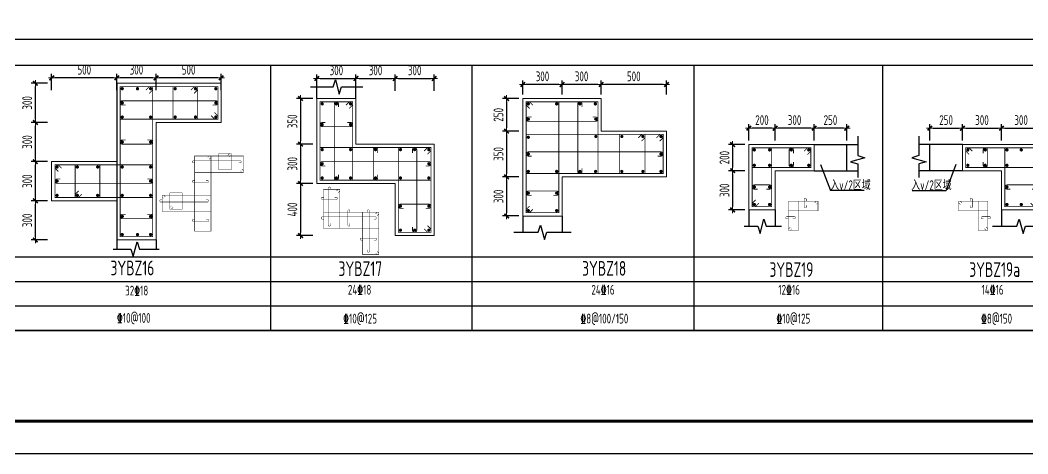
# Model space of a CAD drawing. Extents: x 292423 to 376523, y 106557 to 361882.
# Drawn here: x 329941 to 360844, y 237174 to 250461 of the extents above; entities that cross this region are included whole.
import ezdxf
from ezdxf.enums import TextEntityAlignment as Align

# ---------------------------------------------------------------- set-up
doc = ezdxf.new("R2010")
doc.units = 0
doc.header["$LTSCALE"] = 1000
doc.linetypes.add('3', pattern=[5, 3, -2])
doc.layers.get('0').update_dxf_attribs({"linetype": 'CONTINUOUS'})
doc.layers.get('Defpoints').update_dxf_attribs({"linetype": 'CONTINUOUS'})
for name, color, linetype in [('1508', 2, 'CONTINUOUS'), ('TEXT', 7, 'CONTINUOUS'), ('THIN', 7, 'CONTINUOUS'), ('tk', 7, 'CONTINUOUS')]:
    doc.layers.add(name, color=color, linetype=linetype)
for name, color, linetype, lineweight in [('REIN', 6, 'CONTINUOUS', 18), ('Z-柱大样外框', 7, 'ByLayer', 18), ('Z-详图标注', 3, 'CONTINUOUS', 18)]:
    doc.layers.add(name, color=color, linetype=linetype, lineweight=lineweight)
doc.styles.get("Standard").update_dxf_attribs({"font": 'tssdeng.shx', "width": 0.7, "bigfont": 'tssdchn.shx'})
doc.styles.add('TCCAD_Dimension', font='Tssdeng.shx', dxfattribs={"width": 0.7, "bigfont": 'tssdchn.shx'})
doc.dimstyles.new('TCCAD_25_100', dxfattribs={"dimtxt": 300, "dimasz": 100, "dimexe": 125, "dimexo": 125, "dimgap": 100, "dimtad": 1, "dimdec": 0, "dimlfac": 0.25, "dimzin": 0, "dimdsep": 46, "dimtxsty": 'TCCAD_Dimension', "dimblk": '_TCDBK25_100', "dimcen": 0, "dimclrt": 7, "dimadec": 0, "dimazin": 0, "dimtfac": 1, "dimtdec": 0, "dimtix": 1, "dimtmove": 2, "dimatfit": 3, "dimfxl": 1, "dimtolj": 1, "dimtzin": 0, "dimarcsym": 0})

# ---------------------------------------------------------------- blocks, each defined once
blk = doc.blocks.new('_TCDBK25_100')
blk.add_line((-1, 0), (1, 0))
at = {"const_width": 0.5}
blk.add_lwpolyline([(-0.7, -0.7), (0.7, 0.7)], dxfattribs=at)
blk = doc.blocks.new('*D541')
at = {"layer": 'Defpoints', "color": 0}
for p in [(334107, 248693), (334107, 248193), (336107, 248193)]:
    blk.add_point(p, dxfattribs=at)
at = {"layer": 'Z-详图标注', "color": 0, "lineweight": -2}
for p, q in [((334107, 248318), (334107, 248818)), ((336107, 248318), (336107, 248818)), ((336007, 248693), (334207, 248693))]:
    blk.add_line(p, q, dxfattribs=at)
at = {"layer": 'Z-详图标注', "color": 0, "lineweight": -2, "xscale": 99.99999999999999, "yscale": 100, "zscale": 100}
for p, rotation in [((334107, 248693), 180.0003141836993), ((336107, 248693), 0.0003141836992170965)]:
    blk.add_blockref('_TCDBK25_100', p, dxfattribs=dict(at, rotation=rotation))
at = {"layer": 'Z-详图标注', "color": 7, "insert": (335107, 248943), "char_height": 300, "attachment_point": 5, "rotation": 0.0003, "style": 'TCCAD_Dimension'}
blk.add_mtext('\\A1;500', dxfattribs=at)
blk = doc.blocks.new('*D542')
at = {"layer": 'Defpoints', "color": 0}
for p in [(332907, 248693), (332907, 248193), (334107, 248193)]:
    blk.add_point(p, dxfattribs=at)
at = {"layer": 'Z-详图标注', "color": 0, "lineweight": -2}
for p, q in [((332907, 248318), (332907, 248818)), ((334107, 248318), (334107, 248818)), ((334007, 248693), (333007, 248693))]:
    blk.add_line(p, q, dxfattribs=at)
at = {"layer": 'Z-详图标注', "color": 0, "lineweight": -2, "xscale": 99.99999999999999, "yscale": 100, "zscale": 100}
for p, rotation in [((332907, 248693), 180.0003141836993), ((334107, 248693), 0.0003141836992170965)]:
    blk.add_blockref('_TCDBK25_100', p, dxfattribs=dict(at, rotation=rotation))
at = {"layer": 'Z-详图标注', "color": 7, "insert": (333507, 248943), "char_height": 300, "attachment_point": 5, "rotation": 0.0003, "style": 'TCCAD_Dimension'}
blk.add_mtext('\\A1;300', dxfattribs=at)
blk = doc.blocks.new('*D543')
at = {"layer": 'Defpoints', "color": 0}
for p in [(330907, 248693), (330907, 248193), (332907, 248193)]:
    blk.add_point(p, dxfattribs=at)
at = {"layer": 'Z-详图标注', "color": 0, "lineweight": -2}
for p, q in [((330907, 248318), (330907, 248818)), ((332907, 248318), (332907, 248818)), ((332807, 248693), (331007, 248693))]:
    blk.add_line(p, q, dxfattribs=at)
at = {"layer": 'Z-详图标注', "color": 0, "lineweight": -2, "xscale": 99.99999999999999, "yscale": 100, "zscale": 100}
for p, rotation in [((330907, 248693), 180.0003141836993), ((332907, 248693), 0.0003141836992170965)]:
    blk.add_blockref('_TCDBK25_100', p, dxfattribs=dict(at, rotation=rotation))
at = {"layer": 'Z-详图标注', "color": 7, "insert": (331907, 248943), "char_height": 300, "attachment_point": 5, "rotation": 0.0003, "style": 'TCCAD_Dimension'}
blk.add_mtext('\\A1;500', dxfattribs=at)
blk = doc.blocks.new('*D544')
at = {"layer": 'Defpoints', "color": 0}
for p in [(330407, 244927), (330907, 244927), (330907, 243727)]:
    blk.add_point(p, dxfattribs=at)
at = {"layer": 'Z-详图标注', "color": 0, "lineweight": -2}
for p, q in [((330782, 244927), (330282, 244927)), ((330407, 243827), (330407, 244827)), ((330782, 243727), (330282, 243727))]:
    blk.add_line(p, q, dxfattribs=at)
at = {"layer": 'Z-详图标注', "color": 0, "lineweight": -2, "xscale": 100, "yscale": 100, "zscale": 100}
for p, rotation in [((330407, 244927), 90), ((330407, 243727), 270)]:
    blk.add_blockref('_TCDBK25_100', p, dxfattribs=dict(at, rotation=rotation))
at = {"layer": 'Z-详图标注', "color": 7, "insert": (330157, 244327), "char_height": 300, "attachment_point": 5, "rotation": 90, "style": 'TCCAD_Dimension'}
blk.add_mtext('\\A1;300', dxfattribs=at)
blk = doc.blocks.new('*D545')
at = {"layer": 'Defpoints', "color": 0}
for p in [(330407, 246127), (330907, 246127), (330907, 244927)]:
    blk.add_point(p, dxfattribs=at)
at = {"layer": 'Z-详图标注', "color": 0, "lineweight": -2}
for p, q in [((330782, 246127), (330282, 246127)), ((330407, 245027), (330407, 246027)), ((330782, 244927), (330282, 244927))]:
    blk.add_line(p, q, dxfattribs=at)
at = {"layer": 'Z-详图标注', "color": 0, "lineweight": -2, "xscale": 100, "yscale": 100, "zscale": 100}
for p, rotation in [((330407, 246127), 90), ((330407, 244927), 270)]:
    blk.add_blockref('_TCDBK25_100', p, dxfattribs=dict(at, rotation=rotation))
at = {"layer": 'Z-详图标注', "color": 7, "insert": (330157, 245527), "char_height": 300, "attachment_point": 5, "rotation": 90, "style": 'TCCAD_Dimension'}
blk.add_mtext('\\A1;300', dxfattribs=at)
blk = doc.blocks.new('*D546')
at = {"layer": 'Defpoints', "color": 0}
for p in [(330407, 247326), (330907, 247326), (330907, 246127)]:
    blk.add_point(p, dxfattribs=at)
at = {"layer": 'Z-详图标注', "color": 0, "lineweight": -2}
for p, q in [((330782, 247326), (330282, 247326)), ((330407, 246227), (330407, 247226)), ((330782, 246127), (330282, 246127))]:
    blk.add_line(p, q, dxfattribs=at)
at = {"layer": 'Z-详图标注', "color": 0, "lineweight": -2, "xscale": 100, "yscale": 100, "zscale": 100}
for p, rotation in [((330407, 247326), 90), ((330407, 246127), 270)]:
    blk.add_blockref('_TCDBK25_100', p, dxfattribs=dict(at, rotation=rotation))
at = {"layer": 'Z-详图标注', "color": 7, "insert": (330157, 246727), "char_height": 300, "attachment_point": 5, "rotation": 90, "style": 'TCCAD_Dimension'}
blk.add_mtext('\\A1;300', dxfattribs=at)
blk = doc.blocks.new('*D547')
at = {"layer": 'Defpoints', "color": 0}
for p in [(330407, 248526), (330907, 248526), (330907, 247326)]:
    blk.add_point(p, dxfattribs=at)
at = {"layer": 'Z-详图标注', "color": 0, "lineweight": -2}
for p, q in [((330782, 248526), (330282, 248526)), ((330407, 247426), (330407, 248426)), ((330782, 247326), (330282, 247326))]:
    blk.add_line(p, q, dxfattribs=at)
at = {"layer": 'Z-详图标注', "color": 0, "lineweight": -2, "xscale": 100, "yscale": 100, "zscale": 100}
for p, rotation in [((330407, 248526), 90), ((330407, 247326), 270)]:
    blk.add_blockref('_TCDBK25_100', p, dxfattribs=dict(at, rotation=rotation))
at = {"layer": 'Z-详图标注', "color": 7, "insert": (330157, 247926), "char_height": 300, "attachment_point": 5, "rotation": 90, "style": 'TCCAD_Dimension'}
blk.add_mtext('\\A1;300', dxfattribs=at)
blk = doc.blocks.new('*D548')
at = {"layer": 'Defpoints', "color": 0}
for p in [(340239, 248673), (339039, 248173), (340239, 248173)]:
    blk.add_point(p, dxfattribs=at)
at = {"layer": 'Z-详图标注', "color": 0, "lineweight": -2}
for p, q in [((339039, 248298), (339039, 248798)), ((340239, 248298), (340239, 248798)), ((339139, 248673), (340139, 248673))]:
    blk.add_line(p, q, dxfattribs=at)
at = {"layer": 'Z-详图标注', "color": 0, "lineweight": -2, "xscale": 100, "yscale": 100, "zscale": 100, "rotation": 180}
blk.add_blockref('_TCDBK25_100', (339039, 248673), dxfattribs=at)
at = {"layer": 'Z-详图标注', "color": 0, "lineweight": -2, "xscale": 100, "yscale": 100, "zscale": 100}
blk.add_blockref('_TCDBK25_100', (340239, 248673), dxfattribs=at)
at = {"layer": 'Z-详图标注', "color": 7, "insert": (339639, 248923), "char_height": 300, "attachment_point": 5, "style": 'TCCAD_Dimension'}
blk.add_mtext('\\A1;300', dxfattribs=at)
blk = doc.blocks.new('*D549')
at = {"layer": 'Defpoints', "color": 0}
for p in [(341439, 248673), (340239, 248173), (341439, 248173)]:
    blk.add_point(p, dxfattribs=at)
at = {"layer": 'Z-详图标注', "color": 0, "lineweight": -2}
for p, q in [((340239, 248298), (340239, 248798)), ((341439, 248298), (341439, 248798)), ((340339, 248673), (341339, 248673))]:
    blk.add_line(p, q, dxfattribs=at)
at = {"layer": 'Z-详图标注', "color": 0, "lineweight": -2, "xscale": 100, "yscale": 100, "zscale": 100, "rotation": 180}
blk.add_blockref('_TCDBK25_100', (340239, 248673), dxfattribs=at)
at = {"layer": 'Z-详图标注', "color": 0, "lineweight": -2, "xscale": 100, "yscale": 100, "zscale": 100}
blk.add_blockref('_TCDBK25_100', (341439, 248673), dxfattribs=at)
at = {"layer": 'Z-详图标注', "color": 7, "insert": (340839, 248923), "char_height": 300, "attachment_point": 5, "style": 'TCCAD_Dimension'}
blk.add_mtext('\\A1;300', dxfattribs=at)
blk = doc.blocks.new('*D550')
at = {"layer": 'Defpoints', "color": 0}
for p in [(342639, 248673), (341439, 248173), (342639, 248173)]:
    blk.add_point(p, dxfattribs=at)
at = {"layer": 'Z-详图标注', "color": 0, "lineweight": -2}
for p, q in [((341439, 248298), (341439, 248798)), ((342639, 248298), (342639, 248798)), ((341539, 248673), (342539, 248673))]:
    blk.add_line(p, q, dxfattribs=at)
at = {"layer": 'Z-详图标注', "color": 0, "lineweight": -2, "xscale": 100, "yscale": 100, "zscale": 100, "rotation": 180}
blk.add_blockref('_TCDBK25_100', (341439, 248673), dxfattribs=at)
at = {"layer": 'Z-详图标注', "color": 0, "lineweight": -2, "xscale": 100, "yscale": 100, "zscale": 100}
blk.add_blockref('_TCDBK25_100', (342639, 248673), dxfattribs=at)
at = {"layer": 'Z-详图标注', "color": 7, "insert": (342039, 248923), "char_height": 300, "attachment_point": 5, "style": 'TCCAD_Dimension'}
blk.add_mtext('\\A1;300', dxfattribs=at)
blk = doc.blocks.new('*D551')
at = {"layer": 'Defpoints', "color": 0}
for p in [(339039, 248060), (338539, 246660), (339039, 246660)]:
    blk.add_point(p, dxfattribs=at)
at = {"layer": 'Z-详图标注', "color": 0, "lineweight": -2}
for p, q in [((338914, 248060), (338414, 248060)), ((338539, 247960), (338539, 246760)), ((338914, 246660), (338414, 246660))]:
    blk.add_line(p, q, dxfattribs=at)
at = {"layer": 'Z-详图标注', "color": 0, "lineweight": -2, "xscale": 100, "yscale": 100, "zscale": 100}
for p, rotation in [((338539, 248060), 90), ((338539, 246660), 270)]:
    blk.add_blockref('_TCDBK25_100', p, dxfattribs=dict(at, rotation=rotation))
at = {"layer": 'Z-详图标注', "color": 7, "insert": (338289, 247360), "char_height": 300, "attachment_point": 5, "rotation": 90, "style": 'TCCAD_Dimension'}
blk.add_mtext('\\A1;350', dxfattribs=at)
blk = doc.blocks.new('*D552')
at = {"layer": 'Defpoints', "color": 0}
for p in [(339039, 246660), (338539, 245460), (339039, 245460)]:
    blk.add_point(p, dxfattribs=at)
at = {"layer": 'Z-详图标注', "color": 0, "lineweight": -2}
for p, q in [((338914, 246660), (338414, 246660)), ((338539, 246560), (338539, 245560)), ((338914, 245460), (338414, 245460))]:
    blk.add_line(p, q, dxfattribs=at)
at = {"layer": 'Z-详图标注', "color": 0, "lineweight": -2, "xscale": 100, "yscale": 100, "zscale": 100}
for p, rotation in [((338539, 246660), 90), ((338539, 245460), 270)]:
    blk.add_blockref('_TCDBK25_100', p, dxfattribs=dict(at, rotation=rotation))
at = {"layer": 'Z-详图标注', "color": 7, "insert": (338289, 246060), "char_height": 300, "attachment_point": 5, "rotation": 90, "style": 'TCCAD_Dimension'}
blk.add_mtext('\\A1;300', dxfattribs=at)
blk = doc.blocks.new('*D553')
at = {"layer": 'Defpoints', "color": 0}
for p in [(339039, 245460), (338539, 243860), (339039, 243860)]:
    blk.add_point(p, dxfattribs=at)
at = {"layer": 'Z-详图标注', "color": 0, "lineweight": -2}
for p, q in [((338914, 245460), (338414, 245460)), ((338539, 245360), (338539, 243960)), ((338914, 243860), (338414, 243860))]:
    blk.add_line(p, q, dxfattribs=at)
at = {"layer": 'Z-详图标注', "color": 0, "lineweight": -2, "xscale": 100, "yscale": 100, "zscale": 100}
for p, rotation in [((338539, 245460), 90), ((338539, 243860), 270)]:
    blk.add_blockref('_TCDBK25_100', p, dxfattribs=dict(at, rotation=rotation))
at = {"layer": 'Z-详图标注', "color": 7, "insert": (338289, 244660), "char_height": 300, "attachment_point": 5, "rotation": 90, "style": 'TCCAD_Dimension'}
blk.add_mtext('\\A1;400', dxfattribs=at)
blk = doc.blocks.new('*D554')
at = {"layer": 'Defpoints', "color": 0}
for p in [(347759, 248490), (347759, 248061, 0), (349759, 248061, 0)]:
    blk.add_point(p, dxfattribs=at)
at = {"layer": 'Z-详图标注', "color": 0, "lineweight": -2}
for p, q in [((347759, 248186), (347759, 248615)), ((349659, 248490), (347859, 248490)), ((349759, 248186), (349759, 248615))]:
    blk.add_line(p, q, dxfattribs=at)
at = {"layer": 'Z-详图标注', "color": 0, "lineweight": -2, "xscale": 100, "yscale": 100, "zscale": 100}
for p, rotation in [((347759, 248490), 180.0004098113502), ((349759, 248490), 0.0004098113502148948)]:
    blk.add_blockref('_TCDBK25_100', p, dxfattribs=dict(at, rotation=rotation))
at = {"layer": 'Z-详图标注', "color": 7, "insert": (348759, 248740), "char_height": 300, "attachment_point": 5, "rotation": 0.0004, "style": 'TCCAD_Dimension'}
blk.add_mtext('\\A1;500', dxfattribs=at)
blk = doc.blocks.new('*D555')
at = {"layer": 'Defpoints', "color": 0}
for p in [(345359, 248490), (345359, 248061, 0), (346559, 248061, 0)]:
    blk.add_point(p, dxfattribs=at)
at = {"layer": 'Z-详图标注', "color": 0, "lineweight": -2}
for p, q in [((345359, 248186), (345359, 248615)), ((346459, 248490), (345459, 248490)), ((346559, 248186), (346559, 248615))]:
    blk.add_line(p, q, dxfattribs=at)
at = {"layer": 'Z-详图标注', "color": 0, "lineweight": -2, "xscale": 100, "yscale": 100, "zscale": 100}
for p, rotation in [((345359, 248490), 180.0004098113502), ((346559, 248490), 0.0004098113502148948)]:
    blk.add_blockref('_TCDBK25_100', p, dxfattribs=dict(at, rotation=rotation))
at = {"layer": 'Z-详图标注', "color": 7, "insert": (345959, 248740), "char_height": 300, "attachment_point": 5, "rotation": 0.0004, "style": 'TCCAD_Dimension'}
blk.add_mtext('\\A1;300', dxfattribs=at)
blk = doc.blocks.new('*D556')
at = {"layer": 'Defpoints', "color": 0}
for p in [(345359, 248061, 0), (344859, 247061), (345359, 247061, 0)]:
    blk.add_point(p, dxfattribs=at)
at = {"layer": 'Z-详图标注', "color": 0, "lineweight": -2}
for p, q in [((345234, 248061), (344734, 248061)), ((344859, 247961), (344859, 247161)), ((345234, 247061), (344734, 247061))]:
    blk.add_line(p, q, dxfattribs=at)
at = {"layer": 'Z-详图标注', "color": 0, "lineweight": -2, "xscale": 100, "yscale": 100, "zscale": 100}
for p, rotation in [((344859, 248061), 90), ((344859, 247061), 270)]:
    blk.add_blockref('_TCDBK25_100', p, dxfattribs=dict(at, rotation=rotation))
at = {"layer": 'Z-详图标注', "color": 7, "insert": (344609, 247561), "char_height": 300, "attachment_point": 5, "rotation": 90, "style": 'TCCAD_Dimension'}
blk.add_mtext('\\A1;250', dxfattribs=at)
blk = doc.blocks.new('*D557')
at = {"layer": 'Defpoints', "color": 0}
for p in [(345359, 245661), (344859, 244461), (345359, 244461)]:
    blk.add_point(p, dxfattribs=at)
at = {"layer": 'Z-详图标注', "color": 0, "lineweight": -2}
for p, q in [((345234, 245661), (344734, 245661)), ((344859, 245561), (344859, 244561)), ((345234, 244461), (344734, 244461))]:
    blk.add_line(p, q, dxfattribs=at)
at = {"layer": 'Z-详图标注', "color": 0, "lineweight": -2, "xscale": 100, "yscale": 100, "zscale": 100}
for p, rotation in [((344859, 245661), 90), ((344859, 244461), 270)]:
    blk.add_blockref('_TCDBK25_100', p, dxfattribs=dict(at, rotation=rotation))
at = {"layer": 'Z-详图标注', "color": 7, "insert": (344609, 245061), "char_height": 300, "attachment_point": 5, "rotation": 90, "style": 'TCCAD_Dimension'}
blk.add_mtext('\\A1;300', dxfattribs=at)
blk = doc.blocks.new('*D558')
at = {"layer": 'Defpoints', "color": 0}
for p in [(353090, 247150), (353090, 246650), (354290, 246650)]:
    blk.add_point(p, dxfattribs=at)
at = {"layer": 'Z-详图标注', "color": 0, "lineweight": -2}
for p, q in [((353090, 246775), (353090, 247275)), ((354290, 246775), (354290, 247275)), ((354190, 247150), (353190, 247150))]:
    blk.add_line(p, q, dxfattribs=at)
at = {"layer": 'Z-详图标注', "color": 0, "lineweight": -2, "xscale": 100, "yscale": 100, "zscale": 100}
for p, rotation in [((353090, 247150), 180.0012589392673), ((354290, 247150), 0.001258939267314574)]:
    blk.add_blockref('_TCDBK25_100', p, dxfattribs=dict(at, rotation=rotation))
at = {"layer": 'Z-详图标注', "color": 7, "insert": (353690, 247400), "char_height": 300, "attachment_point": 5, "rotation": 0.0013, "style": 'TCCAD_Dimension'}
blk.add_mtext('\\A1;300', dxfattribs=at)
blk = doc.blocks.new('*D559')
at = {"layer": 'Defpoints', "color": 0}
for p in [(352290, 247150), (352290, 246650), (353090, 246650)]:
    blk.add_point(p, dxfattribs=at)
at = {"layer": 'Z-详图标注', "color": 0, "lineweight": -2}
for p, q in [((352290, 246775), (352290, 247275)), ((353090, 246775), (353090, 247275)), ((352990, 247150), (352390, 247150))]:
    blk.add_line(p, q, dxfattribs=at)
at = {"layer": 'Z-详图标注', "color": 0, "lineweight": -2, "xscale": 100, "yscale": 100, "zscale": 100}
for p, rotation in [((352290, 247150), 180.0012589392673), ((353090, 247150), 0.001258939267314574)]:
    blk.add_blockref('_TCDBK25_100', p, dxfattribs=dict(at, rotation=rotation))
at = {"layer": 'Z-详图标注', "color": 7, "insert": (352690, 247400), "char_height": 300, "attachment_point": 5, "rotation": 0.0013, "style": 'TCCAD_Dimension'}
blk.add_mtext('\\A1;200', dxfattribs=at)
blk = doc.blocks.new('*D560')
at = {"layer": 'Defpoints', "color": 0}
for p in [(352290, 246650), (351790, 245848), (352290, 245848)]:
    blk.add_point(p, dxfattribs=at)
at = {"layer": 'Z-详图标注', "color": 0, "lineweight": -2}
for p, q in [((352165, 246650), (351665, 246650)), ((351790, 246550), (351790, 245948)), ((352165, 245848), (351665, 245848))]:
    blk.add_line(p, q, dxfattribs=at)
at = {"layer": 'Z-详图标注', "color": 0, "lineweight": -2, "xscale": 100, "yscale": 100, "zscale": 100}
for p, rotation in [((351790, 246650), 90), ((351790, 245848), 270)]:
    blk.add_blockref('_TCDBK25_100', p, dxfattribs=dict(at, rotation=rotation))
at = {"layer": 'Z-详图标注', "color": 7, "insert": (351540, 246249), "char_height": 300, "attachment_point": 5, "rotation": 90, "style": 'TCCAD_Dimension'}
blk.add_mtext('\\A1;200', dxfattribs=at)
blk = doc.blocks.new('*D561')
at = {"layer": 'Defpoints', "color": 0}
for p in [(352290, 245848), (351790, 244648), (352290, 244648)]:
    blk.add_point(p, dxfattribs=at)
at = {"layer": 'Z-详图标注', "color": 0, "lineweight": -2}
for p, q in [((352165, 245848), (351665, 245848)), ((351790, 245748), (351790, 244748)), ((352165, 244648), (351665, 244648))]:
    blk.add_line(p, q, dxfattribs=at)
at = {"layer": 'Z-详图标注', "color": 0, "lineweight": -2, "xscale": 100, "yscale": 100, "zscale": 100}
for p, rotation in [((351790, 245848), 90), ((351790, 244648), 270)]:
    blk.add_blockref('_TCDBK25_100', p, dxfattribs=dict(at, rotation=rotation))
at = {"layer": 'Z-详图标注', "color": 7, "insert": (351540, 245248), "char_height": 300, "attachment_point": 5, "rotation": 90, "style": 'TCCAD_Dimension'}
blk.add_mtext('\\A1;300', dxfattribs=at)
blk = doc.blocks.new('*D562')
at = {"layer": 'Defpoints', "color": 0}
for p in [(354290, 247150), (354290, 246650), (355290, 246650)]:
    blk.add_point(p, dxfattribs=at)
at = {"layer": 'Z-详图标注', "color": 0, "lineweight": -2}
for p, q in [((354290, 246775), (354290, 247275)), ((355290, 246775), (355290, 247275)), ((355190, 247150), (354390, 247150))]:
    blk.add_line(p, q, dxfattribs=at)
at = {"layer": 'Z-详图标注', "color": 0, "lineweight": -2, "xscale": 100, "yscale": 100, "zscale": 100}
for p, rotation in [((354290, 247150), 180.0012589392673), ((355290, 247150), 0.001258939267314574)]:
    blk.add_blockref('_TCDBK25_100', p, dxfattribs=dict(at, rotation=rotation))
at = {"layer": 'Z-详图标注', "color": 7, "insert": (354790, 247400), "char_height": 300, "attachment_point": 5, "rotation": 0.0013, "style": 'TCCAD_Dimension'}
blk.add_mtext('\\A1;250', dxfattribs=at)
blk = doc.blocks.new('*D572')
at = {"layer": 'Defpoints', "color": 0}
for p in [(346559, 248490), (346559, 248061, 0), (347759, 248061, 0)]:
    blk.add_point(p, dxfattribs=at)
at = {"layer": 'Z-详图标注', "color": 0, "lineweight": -2}
for p, q in [((346559, 248186), (346559, 248615)), ((347659, 248490), (346659, 248490)), ((347759, 248186), (347759, 248615))]:
    blk.add_line(p, q, dxfattribs=at)
at = {"layer": 'Z-详图标注', "color": 0, "lineweight": -2, "xscale": 100, "yscale": 100, "zscale": 100}
for p, rotation in [((346559, 248490), 180.0004098113502), ((347759, 248490), 0.0004098113502148948)]:
    blk.add_blockref('_TCDBK25_100', p, dxfattribs=dict(at, rotation=rotation))
at = {"layer": 'Z-详图标注', "color": 7, "insert": (347159, 248740), "char_height": 300, "attachment_point": 5, "rotation": 0.0004, "style": 'TCCAD_Dimension'}
blk.add_mtext('\\A1;300', dxfattribs=at)
blk = doc.blocks.new('*D573')
at = {"layer": 'Defpoints', "color": 0}
for p in [(345359, 247061, 0), (344859, 245661), (345359, 245661, 0)]:
    blk.add_point(p, dxfattribs=at)
at = {"layer": 'Z-详图标注', "color": 0, "lineweight": -2}
for p, q in [((345234, 247061), (344734, 247061)), ((344859, 246961), (344859, 245761)), ((345234, 245661), (344734, 245661))]:
    blk.add_line(p, q, dxfattribs=at)
at = {"layer": 'Z-详图标注', "color": 0, "lineweight": -2, "xscale": 100, "yscale": 100, "zscale": 100}
for p, rotation in [((344859, 247061), 90), ((344859, 245661), 270)]:
    blk.add_blockref('_TCDBK25_100', p, dxfattribs=dict(at, rotation=rotation))
at = {"layer": 'Z-详图标注', "color": 7, "insert": (344609, 246361), "char_height": 300, "attachment_point": 5, "rotation": 90, "style": 'TCCAD_Dimension'}
blk.add_mtext('\\A1;350', dxfattribs=at)
blk = doc.blocks.new('*D574')
at = {"layer": 'Defpoints', "color": 0}
for p in [(360037, 247150), (358837, 246650), (360037, 246650)]:
    blk.add_point(p, dxfattribs=at)
at = {"layer": 'Z-详图标注', "color": 0, "lineweight": -2}
for p, q in [((358837, 246775), (358837, 247275)), ((360037, 246775), (360037, 247275)), ((358937, 247150), (359937, 247150))]:
    blk.add_line(p, q, dxfattribs=at)
at = {"layer": 'Z-详图标注', "color": 0, "lineweight": -2, "xscale": 100, "yscale": 100, "zscale": 100}
for p, rotation in [((358837, 247150), 179.9987410607327), ((360037, 247150), 359.9987410607326)]:
    blk.add_blockref('_TCDBK25_100', p, dxfattribs=dict(at, rotation=rotation))
at = {"layer": 'Z-详图标注', "color": 7, "insert": (359437, 247400), "char_height": 300, "attachment_point": 5, "rotation": 359.9987, "style": 'TCCAD_Dimension'}
blk.add_mtext('\\A1;300', dxfattribs=at)
blk = doc.blocks.new('*D575')
at = {"layer": 'Defpoints', "color": 0}
for p in [(361237, 247150), (360037, 246650), (361237, 246650)]:
    blk.add_point(p, dxfattribs=at)
at = {"layer": 'Z-详图标注', "color": 0, "lineweight": -2}
for p, q in [((360037, 246775), (360037, 247275)), ((361237, 246775), (361237, 247275)), ((360137, 247150), (361137, 247150))]:
    blk.add_line(p, q, dxfattribs=at)
at = {"layer": 'Z-详图标注', "color": 0, "lineweight": -2, "xscale": 100, "yscale": 100, "zscale": 100}
for p, rotation in [((360037, 247150), 179.9987410607327), ((361237, 247150), 359.9987410607326)]:
    blk.add_blockref('_TCDBK25_100', p, dxfattribs=dict(at, rotation=rotation))
at = {"layer": 'Z-详图标注', "color": 7, "insert": (360637, 247400), "char_height": 300, "attachment_point": 5, "rotation": 359.9987, "style": 'TCCAD_Dimension'}
blk.add_mtext('\\A1;300', dxfattribs=at)
blk = doc.blocks.new('*D578')
at = {"layer": 'Defpoints', "color": 0}
for p in [(358837, 247150), (357837, 246650), (358837, 246650)]:
    blk.add_point(p, dxfattribs=at)
at = {"layer": 'Z-详图标注', "color": 0, "lineweight": -2}
for p, q in [((357837, 246775), (357837, 247275)), ((358837, 246775), (358837, 247275)), ((357937, 247150), (358737, 247150))]:
    blk.add_line(p, q, dxfattribs=at)
at = {"layer": 'Z-详图标注', "color": 0, "lineweight": -2, "xscale": 100, "yscale": 100, "zscale": 100}
for p, rotation in [((357837, 247150), 179.9987410607327), ((358837, 247150), 359.9987410607326)]:
    blk.add_blockref('_TCDBK25_100', p, dxfattribs=dict(at, rotation=rotation))
at = {"layer": 'Z-详图标注', "color": 7, "insert": (358337, 247400), "char_height": 300, "attachment_point": 5, "rotation": 359.9987, "style": 'TCCAD_Dimension'}
blk.add_mtext('\\A1;250', dxfattribs=at)
blk = doc.blocks.new('A1tk')
at = {"layer": 'tk', "color": 5}
blk.add_lwpolyline([(0, 0), (0, 59400), (84100, 59400), (84100, 0)], close=True, dxfattribs=at)
at = {"layer": 'tk', "const_width": 100}
blk.add_lwpolyline([(2500, 1000), (83100, 1000), (83100, 58400), (2500, 58400)], close=True, dxfattribs=at)

msp = doc.modelspace()

# ---------------------------------------------------------------- linework, layer by layer
at = {"color": 2, "linetype": '3', "lineweight": -3}
for p, q in [((355289.8, 245848.2, 0), (355289.8, 246650.4, 0)), ((357837.4, 245848.2, 0), (357837.4, 246650.4, 0))]:
    msp.add_line(p, q, dxfattribs=at)
at = {"layer": 'REIN', "color": 210, "elevation": 0}
for points, const_width in [([(335900.9, 247632.2), (336006.9, 247526.1), (336006.9, 247426.1), (333006.9, 247426.1), (333006.9, 248426.1), (336006.9, 248426.1), (336006.9, 247426.1), (335906.9, 247426.1), (335800.9, 247532.2)], 25), ([(333800.8, 248320), (333906.9, 248426.1), (334006.9, 248426.1), (334006.9, 243826.9), (333006.9, 243826.9), (333006.9, 248426.1), (334006.9, 248426.1), (334006.9, 248326.1), (333900.8, 248220)], 25), ([(345665, 244666.7), (345558.9, 244560.6), (345458.9, 244560.6), (345458.9, 247960.6), (346458.9, 247960.7), (346458.9, 244560.6), (345458.9, 244560.6), (345458.9, 244660.6), (345565, 244766.7)], 25), ([(345565, 247754.6), (345458.9, 247860.7), (345458.9, 247960.7), (347658.9, 247960.7), (347658.9, 245760.7), (345458.9, 245760.7), (345458.9, 247960.7), (345558.9, 247960.7), (345665, 247854.6)], 25), ([(349452.8, 246854.6), (349558.9, 246960.7), (349658.9, 246960.7), (349658.9, 245760.7), (345458.9, 245760.6), (345458.9, 246960.6), (349658.9, 246960.7), (349658.9, 246860.7), (349552.8, 246754.6)], 25), ([(336740.2, 245902.3), (336793.3, 245849.3), (336793.3, 245799.3), (335293.2, 245799.3), (335293.2, 246299.3), (336793.3, 246299.3), (336793.3, 245799.3), (336743.3, 245799.3), (336690.2, 245852.3)], 12.5), ([(335690.2, 246246.3), (335743.2, 246299.3), (335793.2, 246299.3), (335793.3, 243999.7), (335293.3, 243999.7), (335293.2, 246299.3), (335793.2, 246299.3), (335793.2, 246249.3), (335740.2, 246196.3)], 12.5), ([(353983.8, 246444.3), (354089.8, 246550.4), (354189.8, 246550.4), (354189.8, 245948.2), (352389.9, 245948.3), (352389.9, 246550.3), (354189.8, 246550.4), (354189.8, 246450.4), (354083.8, 246344.3)], 25), ([(352595.9, 244854.3), (352489.9, 244748.3), (352389.9, 244748.3), (352389.9, 246550.3), (352989.9, 246550.3), (352989.9, 244748.3), (352389.9, 244748.3), (352389.9, 244848.3), (352495.9, 244954.3)], 25), ([(359143.5, 246444.3), (359037.4, 246550.4), (358937.4, 246550.4), (358937.4, 245948.2), (361137.4, 245948.3), (361137.4, 246550.3), (358937.4, 246550.4), (358937.4, 246450.4), (359043.5, 246344.3)], 25), ([(360931.3, 244854.3), (361037.4, 244748.3), (361137.4, 244748.3), (361137.4, 246550.3), (360137.4, 246550.3), (360137.4, 244748.3), (361137.4, 244748.3), (361137.4, 244848.3), (361031.3, 244954.3)], 25), ([(331113, 245821), (331006.9, 245927), (331006.9, 246027), (334006.9, 246027), (334006.9, 245027), (331006.9, 245027), (331006.9, 246027), (331106.9, 246027), (331213, 245921)], 25), ([(334346.3, 244996.7), (334293.3, 245049.7), (334293.3, 245099.7), (335793.2, 245099.7), (335793.3, 244599.8), (334293.3, 244599.7), (334293.3, 245099.7), (334343.3, 245099.7), (334396.3, 245046.7)], 12.5), ([(354304.3, 244864.1), (354357.3, 244917.1), (354407.3, 244917.1), (354407.3, 244618), (353507.3, 244618.1), (353507.3, 244917.1), (354407.3, 244917.1), (354407.3, 244867.1), (354354.3, 244814.1)], 12.5), ([(353610.4, 244071.1), (353557.3, 244018.1), (353507.3, 244018.1), (353507.3, 244917.1), (353807.3, 244917.1), (353807.3, 244018.1), (353507.3, 244018.1), (353507.3, 244068.1), (353560.4, 244121.1)], 12.5), ([(358823, 244864.1), (358769.9, 244917.1), (358719.9, 244917.1), (358719.9, 244618), (359619.9, 244618.1), (359619.9, 244917.1), (358719.9, 244917.1), (358719.9, 244867.1), (358773, 244814.1)], 12.5), ([(359516.9, 244071.1), (359569.9, 244018.1), (359619.9, 244018.1), (359619.9, 244917.1), (359319.9, 244917.1), (359319.9, 244018.1), (359619.9, 244018.1), (359619.9, 244068.1), (359566.9, 244121.1)], 12.5)]:
    msp.add_lwpolyline(points, dxfattribs=dict(at, const_width=const_width))
at = {"layer": 'REIN', "color": 6, "const_width": 50, "elevation": 0}
for points in [[(333046.9, 248361.1, 1), (333096.9, 248361.1, 1)], [(333514.4, 248361.1, 1), (333564.4, 248361.1, 1)], [(333916.9, 248361.1, 1), (333966.9, 248361.1, 1)], [(334670.2, 248361.1, 1), (334720.2, 248361.1, 1)], [(335293.6, 248361.1, 1), (335343.6, 248361.1, 1)], [(335916.9, 248361.1, 1), (335966.9, 248361.1, 1)], [(333046.9, 247926.1, 1), (333096.9, 247926.1, 1)], [(335916.9, 247926.1, 1), (335966.9, 247926.1, 1)], [(345498.9, 247895.6, 1), (345548.9, 247895.6, 1)], [(346368.9, 247895.7, 1), (346418.9, 247895.7, 1)], [(347081.6, 247895.7, 1), (347131.6, 247895.7, 1)], [(347555.2, 247895.7, 1), (347605.2, 247895.7, 1)], [(333046.9, 247491.1, 1), (333096.9, 247491.1, 1)], [(333916.9, 247491.1, 1), (333966.9, 247491.1, 1)], [(334670.2, 247491.1, 1), (334720.2, 247491.1, 1)], [(335293.6, 247491.1, 1), (335343.6, 247491.1, 1)], [(335916.9, 247491.1, 1), (335966.9, 247491.1, 1)], [(345498.9, 247428.3, 1), (345548.9, 247428.3, 1)], [(347568.9, 247428.3, 1), (347618.9, 247428.3, 1)], [(345498.9, 246873, 1), (345548.9, 246873, 1)], [(347569.7, 246895.7, 1), (347619.7, 246895.7, 1)], [(348366.7, 246895.7, 1), (348416.7, 246895.7, 1)], [(349012, 246895.7, 1), (349062, 246895.7, 1)], [(349568.9, 246895.7, 1), (349618.9, 246895.7, 1)], [(333046.9, 246726.6, 1), (333096.9, 246726.6, 1)], [(333916.9, 246726.6, 1), (333966.9, 246726.6, 1)], [(345498.9, 246360.6, 1), (345548.9, 246360.6, 1)], [(349568.9, 246360.6, 1), (349618.9, 246360.6, 1)], [(352429.9, 246485.3, 1), (352479.9, 246485.3, 1)], [(352899.9, 246485.3, 1), (352949.9, 246485.3, 1)], [(353564.8, 246485.4, 1), (353614.8, 246485.4, 1)], [(354099.8, 246485.4, 1), (354149.8, 246485.4, 1)], [(359027.4, 246485.4, -1), (358977.4, 246485.4, -1)], [(359562.4, 246485.4, -1), (359512.4, 246485.4, -1)], [(360227.4, 246485.3, -1), (360177.4, 246485.3, -1)], [(360667.1, 246485.3, -1), (360617.1, 246485.3, -1)], [(331046.9, 245962, 1), (331096.9, 245962, 1)], [(331670.2, 245962, 1), (331720.2, 245962, 1)], [(332293.6, 245962, 1), (332343.6, 245962, 1)], [(333046.9, 245962, 1), (333096.9, 245962, 1)], [(333916.9, 245962, 1), (333966.9, 245962, 1)], [(352429.9, 246013.3, 1), (352479.9, 246013.3, 1)], [(352899.9, 246013.3, 1), (352949.9, 246013.3, 1)], [(353564.8, 246013.2, 1), (353614.8, 246013.2, 1)], [(354099.8, 246013.2, 1), (354149.8, 246013.2, 1)], [(359027.4, 246013.2, -1), (358977.4, 246013.2, -1)], [(359562.4, 246013.2, -1), (359512.4, 246013.2, -1)], [(360227.4, 246013.3, -1), (360177.4, 246013.3, -1)], [(345498.9, 245825.6, 1), (345548.9, 245825.6, 1)], [(346368.9, 245825.6, 1), (346418.9, 245825.6, 1)], [(347081.6, 245825.7, 1), (347131.6, 245825.7, 1)], [(347561.4, 245825.7, 1), (347611.4, 245825.7, 1)], [(348366.7, 245825.7, 1), (348416.7, 245825.7, 1)], [(349012, 245825.7, 1), (349062, 245825.7, 1)], [(349568.9, 245825.7, 1), (349618.9, 245825.7, 1)], [(331046.9, 245527, 1), (331096.9, 245527, 1)], [(333916.9, 245527, 1), (333966.9, 245527, 1)], [(352429.9, 245348.3, 1), (352479.9, 245348.3, 1)], [(352899.9, 245348.3, 1), (352949.9, 245348.3, 1)], [(360227.4, 245348.3, -1), (360177.4, 245348.3, -1)], [(331046.9, 245092, 1), (331096.9, 245092, 1)], [(331670.2, 245092, 1), (331720.2, 245092, 1)], [(332293.6, 245092, 1), (332343.6, 245092, 1)], [(333046.9, 245092, 1), (333096.9, 245092, 1)], [(333916.9, 245092, 1), (333966.9, 245092, 1)], [(345498.9, 245160.6, 1), (345548.9, 245160.6, 1)], [(346368.9, 245160.6, 1), (346418.9, 245160.6, 1)], [(352429.9, 244813.3, 1), (352479.9, 244813.3, 1)], [(352899.9, 244813.3, 1), (352949.9, 244813.3, 1)], [(360227.4, 244813.3, -1), (360177.4, 244813.3, -1)], [(360667.1, 244813.3, -1), (360617.1, 244813.3, -1)], [(333046.9, 244446, 1), (333096.9, 244446, 1)], [(333916.9, 244446, 1), (333966.9, 244446, 1)], [(345498.9, 244625.6, 1), (345548.9, 244625.6, 1)], [(346368.9, 244625.6, 1), (346418.9, 244625.6, 1)], [(333046.9, 243891.9, 1), (333096.9, 243891.9, 1)], [(333514.5, 243891.9, 1), (333564.5, 243891.9, 1)], [(333916.9, 243891.9, 1), (333966.9, 243891.9, 1)]]:
    msp.add_lwpolyline(points, format="xyb", close=True, dxfattribs=at)
at = {"layer": 'REIN', "color": 6, "elevation": 0}
for points, const_width in [([(335177.5, 248320.1), (335283.6, 248426.1), (335383.6, 248426.1), (335383.6, 247426.1), (334630.2, 247426.1), (334630.2, 248426.1), (335383.6, 248426.1), (335383.6, 248326.1), (335277.5, 248220.1)], 25), ([(348895.9, 246854.6), (349002, 246960.7), (349102, 246960.7), (349102, 245760.7), (348326.7, 245760.7), (348326.7, 246960.7), (349102, 246960.7), (349102, 246860.7), (348995.9, 246754.6)], 25), ([(336306.1, 246318.8), (336359.1, 246371.8), (336409.1, 246371.8), (336409.1, 245871.8), (336032.4, 245871.8), (336032.4, 246371.8), (336409.1, 246371.8), (336409.1, 246321.8), (336356.1, 246268.8)], 12.5), ([(331836.3, 245133.1), (331730.2, 245027), (331630.2, 245027), (331630.2, 246027), (332383.6, 246027), (332383.6, 245027), (331630.2, 245027), (331630.2, 245127), (331736.3, 245233.1)], 25), ([(334635.5, 244725.3), (334582.4, 244672.2), (334532.4, 244672.2), (334532.4, 245172.2), (334909.1, 245172.2), (334909.1, 244672.2), (334532.4, 244672.2), (334532.4, 244722.2), (334585.5, 244775.3)], 12.5)]:
    msp.add_lwpolyline(points, dxfattribs=dict(at, const_width=const_width))
for points, const_width in [([(333171.9, 247861.1), (333071.9, 247861.1, -1), (333071.9, 247991.1), (335941.9, 247991.1, -1), (335941.9, 247861.1), (335841.9, 247861.1)], 25), ([(347171.6, 245925.7), (347171.6, 245825.7, -1), (347041.6, 245825.7), (347041.6, 247895.7, -1), (347171.6, 247895.7), (347171.6, 247795.7)], 25), ([(347493.9, 247493.3), (347593.9, 247493.3, -1), (347593.9, 247363.3), (345523.9, 247363.3, -1), (345523.9, 247493.3), (345623.9, 247493.3)], 25), ([(333841.9, 246791.6), (333941.9, 246791.6, -1), (333941.9, 246661.6), (333071.9, 246661.6, -1), (333071.9, 246791.6), (333171.9, 246791.6)], 25), ([(345623.9, 246295.6), (345523.9, 246295.6, -1), (345523.9, 246425.6), (349593.9, 246425.6, -1), (349593.9, 246295.6), (349493.9, 246295.6)], 25), ([(353654.8, 246113.2), (353654.8, 246013.2, -1), (353524.8, 246013.2), (353524.8, 246485.4, -1), (353654.8, 246485.4), (353654.8, 246385.4)], 25), ([(359472.4, 246113.2), (359472.4, 246013.2, 1), (359602.4, 246013.2), (359602.4, 246485.4, 1), (359472.4, 246485.4), (359472.4, 246385.4)], 25), ([(335303.2, 246089.3), (335253.2, 246089.3, -1), (335253.2, 246154.3), (336688.3, 246154.3, -1), (336688.3, 246089.3), (336638.3, 246089.3)], 12.5), ([(333841.9, 245592), (333941.9, 245592, -1), (333941.9, 245462), (331071.9, 245462, -1), (331071.9, 245592), (331171.9, 245592)], 25), ([(335638.2, 245554.5), (335688.2, 245554.5, -1), (335688.2, 245489.5), (335253.3, 245489.5, -1), (335253.3, 245554.5), (335303.3, 245554.5)], 12.5), ([(352554.9, 245283.3), (352454.9, 245283.3, -1), (352454.9, 245413.3), (352924.9, 245413.3, -1), (352924.8, 245283.3), (352824.8, 245283.3)], 25), ([(360972.4, 245283.3), (361072.4, 245283.3, 1), (361072.4, 245413.3), (360202.4, 245413.3, 1), (360202.4, 245283.3), (360302.4, 245283.3)], 25), ([(345623.9, 245095.6), (345523.9, 245095.6, -1), (345523.9, 245225.6), (346393.9, 245225.6, -1), (346393.9, 245095.6), (346293.9, 245095.6)], 25), ([(335638.2, 244954.7), (335688.2, 244954.7, -1), (335688.2, 244889.7), (334253.3, 244889.7, -1), (334253.3, 244954.7), (334303.3, 244954.7)], 12.5), ([(354050.7, 244789.7), (354050.7, 244739.7, -1), (353985.7, 244739.7), (353985.7, 244973.8, -1), (354050.7, 244973.8), (354050.7, 244923.8)], 12.5), ([(359076.6, 244789.7), (359076.6, 244739.7, 1), (359141.6, 244739.7), (359141.6, 244973.8, 1), (359076.6, 244973.8), (359076.6, 244923.8)], 12.5), ([(333841.9, 244511), (333941.9, 244511, -1), (333941.9, 244381), (333071.9, 244381, -1), (333071.9, 244511), (333171.9, 244511)], 25), ([(353500.7, 244374.7), (353450.7, 244374.7, -1), (353450.7, 244439.7), (353685.7, 244439.7, -1), (353685.7, 244374.7), (353635.7, 244374.7)], 12.5), ([(359626.6, 244374.7), (359676.6, 244374.7, 1), (359676.6, 244439.7), (359441.6, 244439.7, 1), (359441.6, 244374.7), (359491.6, 244374.7)], 12.5), ([(335638.3, 244354.7), (335688.3, 244354.7, -1), (335688.3, 244289.7), (335253.3, 244289.7, -1), (335253.3, 244354.7), (335303.3, 244354.7)], 12.5)]:
    msp.add_lwpolyline(points, format="xyb", dxfattribs=dict(at, const_width=const_width))
at = {"layer": 'REIN', "color": 210}
for points, const_width in [([(339932.7, 247854.4), (340038.7, 247960.4), (340138.7, 247960.4), (340138.7, 245560.4), (339138.7, 245560.4), (339138.7, 247960.4), (340138.7, 247960.4), (340138.7, 247860.4), (340032.7, 247754.4)], 25), ([(342332.5, 246454.4), (342438.6, 246560.4), (342538.6, 246560.4), (342538.6, 245560.4), (339138.7, 245560.4), (339138.7, 246560.4), (342538.6, 246560.4), (342538.6, 246460.4), (342432.5, 246354.4)], 25), ([(342432.5, 244166.5), (342538.6, 244060.4), (342538.6, 243960.4), (341538.6, 243960.4), (341538.6, 246560.4), (342538.6, 246560.4), (342538.6, 243960.4), (342438.6, 243960.4), (342332.5, 244066.5)], 25), ([(339641.4, 245223.8), (339694.4, 245276.8), (339744.4, 245276.8), (339744.4, 244076.8), (339244.4, 244076.8), (339244.4, 245276.8), (339744.4, 245276.8), (339744.4, 245226.8), (339691.4, 245173.8)], 12.5), ([(340841.3, 244523.8), (340894.3, 244576.8), (340944.3, 244576.8), (340944.3, 244076.8), (339244.4, 244076.8), (339244.4, 244576.8), (340944.3, 244576.8), (340944.3, 244526.8), (340891.3, 244473.8)], 12.5), ([(340891.3, 243379.8), (340944.3, 243326.8), (340944.3, 243276.8), (340444.3, 243276.8), (340444.3, 244576.8), (340944.3, 244576.8), (340944.3, 243276.8), (340894.3, 243276.8), (340841.3, 243329.8)], 12.5)]:
    msp.add_lwpolyline(points, dxfattribs=dict(at, const_width=const_width))
at = {"layer": 'REIN', "color": 6, "const_width": 50}
for points in [[(339178.7, 247895.4, 1), (339228.7, 247895.4, 1)], [(339613.7, 247895.4, 1), (339663.7, 247895.4, 1)], [(340048.7, 247895.4, 1), (340098.7, 247895.4, 1)], [(339178.7, 247260.4, 1), (339228.7, 247260.4, 1)], [(340048.7, 247260.4, 1), (340098.7, 247260.4, 1)], [(339178.7, 246495.4, 1), (339228.7, 246495.4, 1)], [(340048.7, 246495.4, 1), (340098.7, 246495.4, 1)], [(340813.7, 246495.4, 1), (340863.7, 246495.4, 1)], [(341578.6, 246495.4, 1), (341628.6, 246495.4, 1)], [(342013.6, 246495.4, 1), (342063.6, 246495.4, 1)], [(342448.6, 246495.4, 1), (342498.6, 246495.4, 1)], [(339178.7, 246060.4, 1), (339228.7, 246060.4, 1)], [(342448.6, 246060.4, 1), (342498.6, 246060.4, 1)], [(339178.7, 245625.4, 1), (339228.7, 245625.4, 1)], [(339613.7, 245625.4, 1), (339663.7, 245625.4, 1)], [(340048.7, 245625.4, 1), (340098.7, 245625.4, 1)], [(340813.7, 245625.4, 1), (340863.7, 245625.4, 1)], [(341578.6, 245625.4, 1), (341628.6, 245625.4, 1)], [(342448.6, 245625.4, 1), (342498.6, 245625.4, 1)], [(341578.6, 244760.4, 1), (341628.6, 244760.4, 1)], [(342448.6, 244760.4, 1), (342498.6, 244760.4, 1)], [(341578.6, 244025.4, 1), (341628.6, 244025.4, 1)], [(342013.6, 244025.4, 1), (342063.6, 244025.4, 1)], [(342448.6, 244025.4, 1), (342498.6, 244025.4, 1)]]:
    msp.add_lwpolyline(points, format="xyb", close=True, dxfattribs=at)
at = {"layer": 'REIN', "color": 6}
for points, const_width in [([(339703.7, 245725.4), (339703.7, 245625.4, -1), (339573.7, 245625.4), (339573.7, 247895.4, -1), (339703.7, 247895.4), (339703.7, 247795.4)], 25), ([(339973.7, 247325.4), (340073.7, 247325.4, -1), (340073.7, 247195.4), (339203.7, 247195.4, -1), (339203.7, 247325.4), (339303.7, 247325.4)], 25), ([(340903.7, 245725.4), (340903.7, 245625.4, -1), (340773.7, 245625.4), (340773.7, 246495.4, -1), (340903.7, 246495.4), (340903.7, 246395.4)], 25), ([(341973.6, 246395.4), (341973.6, 246495.4, -1), (342103.6, 246495.4), (342103.6, 244025.4, -1), (341973.6, 244025.4), (341973.6, 244125.4)], 25), ([(339303.7, 245995.4), (339203.7, 245995.4, -1), (339203.7, 246125.4), (342473.6, 246125.4, -1), (342473.6, 245995.4), (342373.6, 245995.4)], 25), ([(339454.4, 244231.8), (339454.4, 244181.8, -1), (339389.4, 244181.8), (339389.4, 245316.8, -1), (339454.4, 245316.8), (339454.4, 245266.8)], 12.5), ([(339589.4, 245031.8), (339639.4, 245031.8, -1), (339639.4, 244966.8), (339204.4, 244966.8, -1), (339204.4, 245031.8), (339254.4, 245031.8)], 12.5), ([(341703.6, 244695.4), (341603.6, 244695.4, -1), (341603.6, 244825.4), (342473.6, 244825.4, -1), (342473.6, 244695.4), (342373.6, 244695.4)], 25), ([(340054.3, 244231.8), (340054.3, 244181.8, -1), (339989.3, 244181.8), (339989.3, 244616.8, -1), (340054.3, 244616.8), (340054.3, 244566.8)], 12.5), ([(340589.3, 244566.8), (340589.3, 244616.8, -1), (340654.3, 244616.8), (340654.3, 243381.8, -1), (340589.3, 243381.8), (340589.3, 243431.8)], 12.5), ([(339254.4, 244366.8), (339204.4, 244366.8, -1), (339204.4, 244431.8), (340839.3, 244431.8, -1), (340839.3, 244366.8), (340789.3, 244366.8)], 12.5), ([(340454.3, 243716.8), (340404.3, 243716.8, -1), (340404.3, 243781.8), (340839.3, 243781.8, -1), (340839.3, 243716.8), (340789.3, 243716.8)], 12.5)]:
    msp.add_lwpolyline(points, format="xyb", dxfattribs=dict(at, const_width=const_width))
at = {"layer": 'TEXT'}
for p, q in [((295391.9, 249877.4), (368105.7, 249877.4, 0)), ((297191.9, 249079.1), (368105.7, 249079.1, 0)), ((337613.3, 249079.1), (337613.3, 240956.7)), ((343787.6, 249079.1), (343787.6, 240956.7)), ((350600.7, 249079.1), (350600.7, 240956.7)), ((356388.5, 249079.1), (356388.5, 240956.7)), ((354490.1, 246037.6), (354789.5, 245239.2, 0)), ((358637.2, 246037.6), (358337.7, 245239.2, 0)), ((355828.5, 245239.2), (354789.5, 245239.2, 0)), ((357298.7, 245239.2), (358337.7, 245239.2, 0)), ((295391.9, 243206.7), (368105.7, 243206.7, 0)), ((295391.9, 242456.7), (368105.7, 242456.7, 0)), ((295391.9, 241706.7), (368105.7, 241706.7, 0)), ((363839.4, 240956.7, 0), (295391.9, 240956.7)), ((295391.9, 240956.7), (368105.7, 240956.7, 0))]:
    msp.add_line(p, q, dxfattribs=at)
at = {"layer": 'THIN'}
for p, q in [((332906.9, 248526.1, 0), (332906.9, 243444.1, 0)), ((339038.7, 248060.4), (339038.7, 248416.4)), ((340238.7, 248060.4), (340238.7, 248416.4)), ((354289.8, 246650.4, 0), (355625.6, 246650.4, 0)), ((358837.4, 246650.4, 0), (357501.7, 246650.4, 0)), ((354289.9, 245848.2, 0), (355625.6, 245848.2, 0)), ((358837.4, 245848.2, 0), (357501.7, 245848.2, 0)), ((345358.9, 244460.6, 0), (345358.9, 243960.6, 0)), ((346558.9, 244460.6, 0), (346558.9, 243960.6, 0)), ((352289.9, 244648.3, 0), (352289.9, 244148.3, 0)), ((353089.9, 244648.3, 0), (353089.9, 244148.3, 0)), ((360037.4, 244648.3, 0), (360037.4, 244148.3, 0)), ((332906.9, 243726.9, 0), (332906.9, 243444.1, 0)), ((334106.9, 243726.9, 0), (334106.9, 243444.1, 0))]:
    msp.add_line(p, q, dxfattribs=at)
for points in [[(338843.9, 248416.4), (339537.3, 248416.4), (339607.3, 248636.4), (339727.3, 248196.4), (339797.3, 248416.4), (340447.3, 248416.4)], [(345078.9, 243960.6), (345828.9, 243960.6), (345898.9, 244180.6), (346018.9, 243740.6), (346088.9, 243960.6), (346838.9, 243960.6)]]:
    msp.add_lwpolyline(points, dxfattribs=at)
at = {"layer": 'THIN', "elevation": 0}
for points in [[(355625.6, 246902.3), (355625.6, 246315), (355845.6, 246245), (355405.6, 246125), (355625.6, 246055), (355625.6, 245637.3)], [(357501.7, 246902.3), (357501.7, 246315), (357281.7, 246245), (357721.7, 246125), (357501.7, 246055), (357501.7, 245637.3)], [(352145.2, 244148.3), (352560.8, 244148.3), (352630.8, 243928.3), (352750.8, 244368.3), (352820.8, 244148.3), (353288.6, 244148.3)], [(359757.4, 244148.3), (360507.4, 244148.3), (360577.4, 244368.3), (360697.4, 243928.3), (360767.4, 244148.3), (361517.4, 244148.3)], [(332789.3, 243444.1), (333339.3, 243444.1), (333409.3, 243224.1), (333529.3, 243664.1), (333599.3, 243444.1), (334201.6, 243444.1)]]:
    msp.add_lwpolyline(points, dxfattribs=at)
at = {"layer": 'Z-柱大样外框', "elevation": 0}
for points in [[(332906.9, 248526.1), (336106.9, 248526.1), (336106.9, 247326.1), (334106.9, 247326.1), (334106.9, 243726.9), (332906.9, 243726.9), (332906.9, 244927), (330906.9, 244927), (330906.9, 246127), (332906.9, 246127), (332906.9, 248526.1)], [(345358.9, 244460.6), (346558.9, 244460.6), (346558.9, 245660.6), (349758.9, 245660.7), (349758.9, 247060.7), (347758.9, 247060.7), (347758.9, 248060.7), (345358.9, 248060.7)], [(352289.9, 246650.3), (352289.9, 244648.3), (353089.9, 244648.3), (353089.9, 245848.3), (354289.8, 245848.2), (354289.8, 246650.4), (352289.9, 246650.3)], [(361237.4, 246650.3), (361237.4, 244648.3), (360037.4, 244648.3), (360037.4, 245848.3), (358837.4, 245848.2), (358837.4, 246650.4), (361237.4, 246650.3)]]:
    msp.add_lwpolyline(points, close=True, dxfattribs=at)
at = {"layer": 'Z-柱大样外框'}
msp.add_lwpolyline([(339038.7, 248060.4), (339038.7, 245460.4), (341438.6, 245460.4), (341438.6, 243860.4), (342638.6, 243860.4), (342638.6, 246660.4), (340238.7, 246660.4), (340238.7, 248060.4), (339038.7, 248060.4)], close=True, dxfattribs=at)

# ---------------------------------------------------------------- block references
at = {"layer": '1508'}
msp.add_blockref('A1tk', (292422.6, 237173.9), dxfattribs=at)

# ---------------------------------------------------------------- texts
at = {"layer": 'TEXT', "width": 0.7}
for p in [(354786, 245253.8), (357268.9, 245253.8)]:
    msp.add_text('入v/2区域', height=300, dxfattribs=at).set_placement(p)
for s, p in [('3YBZ16', (333384.2, 242868.4, 0)), ('3YBZ17', (340372.9, 242845.4, 0)), ('3YBZ18', (347851.2, 242855.6, 0)), ('3YBZ19', (353593.5, 242819.4)), ('3YBZ19a', (359826.5, 242819.4))]:
    msp.add_text(s, height=450, dxfattribs=at).set_placement(p, align=Align.MIDDLE_CENTER)
at = {"layer": 'TEXT', "color": 7, "width": 0.7}
for s, p in [('32%%13218', (333160.1, 241935.2, 0)), ('24%%13218', (339991.6, 241961.7)), ('24%%13216', (347458, 241961.7, 0)), ('12%%13216', (353191.2, 241961.7, 0)), ('14%%13216', (359424.3, 241961.7, 0))]:
    msp.add_text(s, height=300, dxfattribs=at).set_placement(p, align=Align.BOTTOM_LEFT)
for s, p in [('%%13210@100', (333424, 241336.8, 0)), ('%%13210@125', (340365.8, 241316.7)), ('%%1328@100/150', (347856.3, 241316.7, 0)), ('%%13210@125', (353651.2, 241316.7, 0)), ('%%1328@150', (359884.2, 241316.7, 0))]:
    msp.add_text(s, height=300, dxfattribs=at).set_placement(p, align=Align.MIDDLE_CENTER)

# ---------------------------------------------------------------- dimensions: what is measured, and where the dimension line sits
at = {"layer": 'Z-详图标注'}
for base, p1, p2, angle, picture, middle in [((330906.9, 248693, 0), (332906.9, 248193, 0), (330906.9, 248193, 0), 180.00031, '*D543', (331906.9, 248943, 0)), ((332906.9, 248693, 0), (334106.9, 248193, 0), (332906.9, 248193, 0), 180.00031, '*D542', (333506.9, 248943, 0)), ((334106.9, 248693, 0), (336106.9, 248193.1, 0), (334106.9, 248193, 0), 180.00031, '*D541', (335106.9, 248943.1, 0)), ((345358.9, 248490.4, 0), (346558.9, 248060.6, 0), (345358.9, 248060.6, 0), 180.00041, '*D555', (345958.9, 248740.4, 0)), ((346558.9, 248490.4, 0), (347758.9, 248060.7, 0), (346558.9, 248060.6, 0), 180.00041, '*D572', (347158.9, 248740.4, 0)), ((347758.9, 248490.4, 0), (349758.9, 248060.7, 0), (347758.9, 248060.7, 0), 180.00041, '*D554', (348758.9, 248740.4, 0)), ((330406.9, 248526.1, 0), (330906.9, 247326.1, 0), (330906.9, 248526.1, 0), 90, '*D547', (330156.9, 247926.1, 0)), ((338538.7, 246660.4), (339038.7, 248060.4), (339038.7, 246660.4), 270, '*D551', (338288.7, 247360.4)), ((344858.9, 247060.7, 0), (345358.9, 248060.7, 0), (345358.9, 247060.7, 0), 270, '*D556', (344608.9, 247560.7, 0)), ((352289.9, 247150.3, 0), (353089.9, 246650.3, 0), (352289.9, 246650.3, 0), 180.00126, '*D559', (352689.8, 247400.3, 0)), ((353089.8, 247150.3, 0), (354289.8, 246650.4, 0), (353089.9, 246650.3, 0), 180.00126, '*D558', (353689.8, 247400.4, 0)), ((354289.8, 247150.4, 0), (355289.8, 246650.4, 0), (354289.8, 246650.4, 0), 180.00126, '*D562', (354789.8, 247400.4, 0)), ((358837.4, 247150.4, 0), (357837.4, 246650.4, 0), (358837.4, 246650.4, 0), 359.99874, '*D578', (358337.4, 247400.4, 0)), ((360037.4, 247150.3, 0), (358837.4, 246650.4, 0), (360037.4, 246650.3, 0), 359.99874, '*D574', (359437.4, 247400.4, 0)), ((361237.4, 247150.3, 0), (360037.4, 246650.3, 0), (361237.4, 246650.3, 0), 359.99874, '*D575', (360637.4, 247400.3, 0)), ((330406.9, 247326.1, 0), (330906.9, 246127, 0), (330906.9, 247326.1, 0), 90, '*D546', (330156.9, 246726.6, 0)), ((344858.9, 245660.6, 0), (345358.9, 247060.7, 0), (345358.9, 245660.6, 0), 270, '*D573', (344608.9, 246360.6, 0)), ((338538.7, 245460.4), (339038.7, 246660.4), (339038.7, 245460.4), 270, '*D552', (338288.7, 246060.4)), ((351789.9, 245848.4, 0), (352289.9, 246650.3, 0), (352289.9, 245848.4, 0), 270, '*D560', (351539.9, 246249.3, 0)), ((330406.9, 246127, 0), (330906.9, 244927, 0), (330906.9, 246127, 0), 90, '*D545', (330156.9, 245527, 0)), ((344858.9, 244460.6, 0), (345358.9, 245660.6, 0), (345358.9, 244460.6, 0), 270, '*D557', (344608.9, 245060.6, 0)), ((351789.9, 244648.3, 0), (352289.9, 245848.4, 0), (352289.9, 244648.3, 0), 270, '*D561', (351539.9, 245248.3, 0)), ((338538.7, 243860.4), (339038.7, 245460.4), (339038.7, 243860.4), 270, '*D553', (338288.7, 244660.4)), ((330406.9, 244927, 0), (330906.9, 243726.9, 0), (330906.9, 244927, 0), 90, '*D544', (330156.9, 244326.9, 0))]:
    dim = msp.add_linear_dim(base=base, p1=p1, p2=p2, angle=angle, dimstyle='TCCAD_25_100', dxfattribs=at)
    dim.commit()
    dim.dimension.update_dxf_attribs({"geometry": picture, "text_midpoint": middle})
for base, p1, p2, picture, middle in [((340238.7, 248672.8), (339038.7, 248172.8), (340238.7, 248172.8), '*D548', (339638.7, 248922.8)), ((341438.6, 248672.8), (340238.7, 248172.8), (341438.6, 248172.8), '*D549', (340838.7, 248922.8)), ((342638.6, 248672.8), (341438.6, 248172.8), (342638.6, 248172.8), '*D550', (342038.6, 248922.8))]:
    dim = msp.add_linear_dim(base=base, p1=p1, p2=p2, dimstyle='TCCAD_25_100', dxfattribs=at)
    dim.commit()
    dim.dimension.update_dxf_attribs({"geometry": picture, "text_midpoint": middle})

doc.saveas('drawing.dxf')
